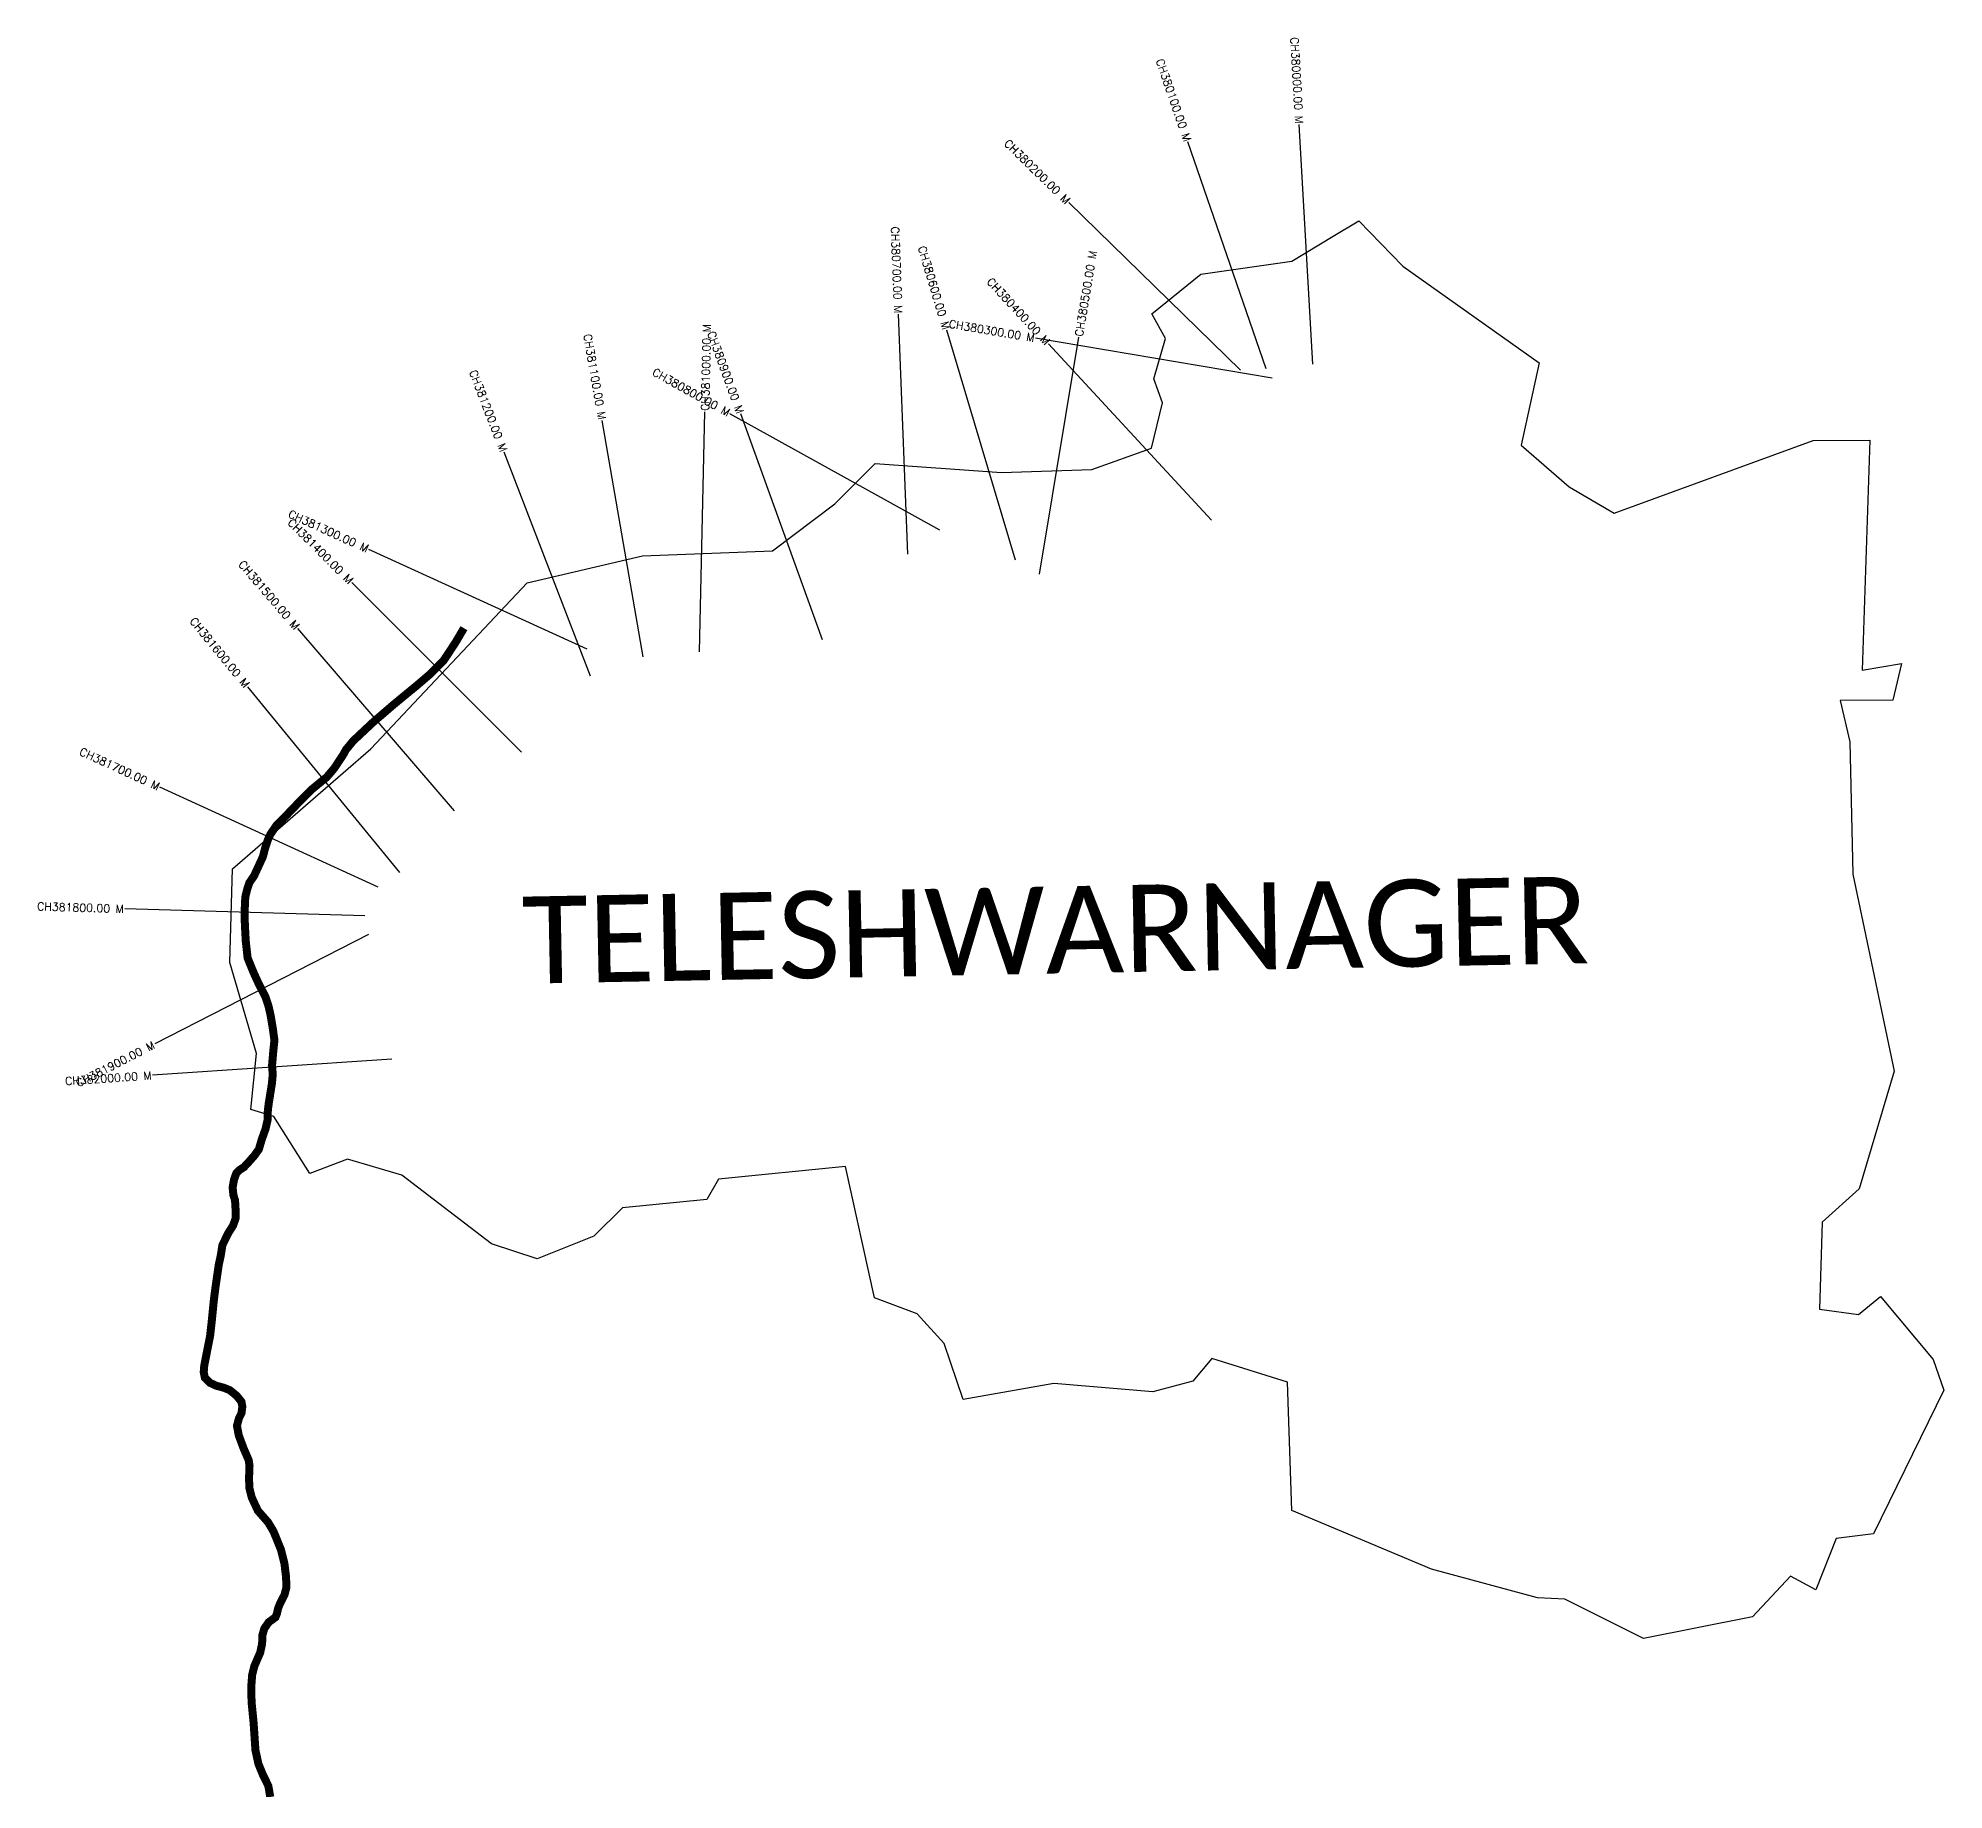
# Model space of a CAD drawing. Header units: metres. Extents: x 299782 to 302163, y 1954092 to 1958470.
# Drawn here: x 299782 to 302163, y 1956281 to 1958470 of the extents above; entities that cross this region are included whole.
import ezdxf
from ezdxf.enums import TextEntityAlignment as Align

# ---------------------------------------------------------------- set-up
doc = ezdxf.new("R2010")
doc.units = ezdxf.units.M
doc.header["$MEASUREMENT"] = 0
for name, color, linetype in [('CS', 134, 'Continuous'), ('CSMark', 6, 'Continuous'), ('UNPROTECTED', 10, 'Continuous'), ('VILLAGE NAME', 250, 'Continuous')]:
    doc.layers.add(name, color=color, linetype=linetype)
doc.styles.get("Standard").update_dxf_attribs({"font": 'simplex.shx'})

msp = doc.modelspace()

# ---------------------------------------------------------------- linework, layer by layer
at = {"color": 6, "flags": 128}
for points in [[(302110, 1957688.3), (302099, 1957642.3), (302033.5, 1957642.1), (302045.5, 1957590.3), (302049.3, 1957425.1), (302100.8, 1957178.8), (302057.1, 1957032), (302010.7, 1956990.2), (302007.4, 1956881.7), (302056.4, 1956874.8), (302083.6, 1956897.6), (302149.6, 1956818.9), (302163, 1956780.4), (302075.1, 1956600.7), (302028.2, 1956595), (302003.1, 1956530.8), (301971.3, 1956547.9), (301924, 1956497.1), (301787.8, 1956470.3), (301689.3, 1956519.3), (301655.2, 1956520.8), (301522.6, 1956556.7), (301348.3, 1956630), (301342.7, 1956790.4), (301248.4, 1956820.1), (301224.7, 1956791.6), (301174.6, 1956778.1), (301050.9, 1956788.8), (300937.6, 1956768.9), (300914, 1956838.5), (300880.1, 1956875.6), (300826.8, 1956895.8), (300790.4, 1957060), (300631.7, 1957044.1), (300617.5, 1957018.5), (300511.9, 1957008.3), (300476, 1956972.6), (300405.5, 1956944.6), (300348.4, 1956963.1), (300236.2, 1957049.1), (300168.2, 1957068.9), (300121.1, 1957050.9), (300076.1, 1957122.3), (300047.4, 1957131), (300054.8, 1957201.2), (300021.5, 1957314.8), (300024.5, 1957431.6), (300197.4, 1957581.8), (300392.9, 1957788.9), (300536.9, 1957822.8), (300699.2, 1957829), (300777.2, 1957887.9), (300827.6, 1957938.3), (300985.5, 1957927), (301098.4, 1957930.6), (301173.1, 1957957.3), (301186.6, 1958013.8), (301175.9, 1958043.9), (301190.2, 1958094.2), (301173.5, 1958125.3), (301234.4, 1958174.9), (301348.3, 1958191), (301400, 1958222.2), (301432.1, 1958241.5), (301486.8, 1958184.9), (301657.2, 1958064), (301634.8, 1957961.2), (301694.9, 1957908.8), (301750.8, 1957876), (301999.6, 1957967), (302070.6, 1957967.4), (302060.8, 1957679.8)], [(302060.8, 1957679.8), (302110, 1957688.3)]]:
    msp.add_lwpolyline(points, dxfattribs=at)
at = {"layer": 'CS'}
for p, q in [((301374.6, 1958062.1), (301357.6, 1958361.6)), ((301316.2, 1958056.3), (301218.5, 1958340)), ((301284.3, 1958054.6), (301069.6, 1958264.1)), ((300868.6, 1957825), (300856.6, 1958124.8)), ((301002.9, 1957817.2), (300917.1, 1958104.7)), ((301323.6, 1958044.8), (301027.8, 1958094.7)), ((301033.1, 1957800), (301082, 1958096)), ((301247.8, 1957867.4), (301044.2, 1958087.7)), ((300608.2, 1957702.9), (300615, 1958002.8)), ((300908.4, 1957854.7), (300646.2, 1958000.4)), ((300761.8, 1957718), (300659.6, 1958000.1)), ((300537.8, 1957696.4), (300486.7, 1957992)), ((300471.9, 1957672.4), (300364.1, 1957952.4)), ((300467.9, 1957706.2), (300194.9, 1957830.7)), ((300385.9, 1957577.5), (300173.6, 1957789.5)), ((300301.9, 1957504.4), (300106.4, 1957731.9)), ((300233.8, 1957427.3), (300043.7, 1957659.3)), ((300206.8, 1957408.8), (299934, 1957533.6)), ((300189.8, 1957373.1), (299889.9, 1957381.7)), ((300194.5, 1957349.6), (299927.4, 1957213)), ((300223.9, 1957194), (299924.6, 1957173.8))]:
    msp.add_line(p, q, dxfattribs=at)
at = {"layer": 'UNPROTECTED', "const_width": 10, "flags": 128}
msp.add_lwpolyline([(300313.8, 1957732.4), (300304, 1957715.7), (300295.3, 1957702.4), (300288.7, 1957692.4), (300270, 1957673.7), (300255.9, 1957661.6), (300226, 1957637), (300200, 1957614.6), (300175.4, 1957591.5), (300166.2, 1957580.3), (300163.6, 1957575.3), (300151.9, 1957557.5), (300142.3, 1957546.2), (300124.3, 1957531.5), (300111.1, 1957518.5), (300087.9, 1957494.3), (300080, 1957486.6), (300072.1, 1957475.1), (300068.7, 1957467.7), (300065.3, 1957457.2), (300062.6, 1957446.8), (300051.6, 1957423), (300045.8, 1957414.5), (300043, 1957406.2), (300040.6, 1957396.2), (300040, 1957383.2), (300039.7, 1957372.8), (300040.3, 1957358), (300041.2, 1957341.5), (300043.5, 1957320.4), (300051.1, 1957301.8), (300057.3, 1957288.3), (300065.7, 1957272), (300069.5, 1957260.7), (300072.1, 1957249.4), (300075, 1957232.3), (300077, 1957217.6), (300075.4, 1957201.8), (300074.1, 1957186.4), (300074.9, 1957174.6), (300073.9, 1957163.8), (300072.4, 1957154.2), (300070, 1957139.3), (300068.8, 1957130.1), (300068.6, 1957118.6), (300066, 1957107.1), (300061, 1957093), (300057.6, 1957081.3), (300052, 1957073.5), (300045.5, 1957066.1), (300038.8, 1957058.9), (300033.1, 1957055.3), (300029.3, 1957051.2), (300026.5, 1957043.3), (300024.8, 1957033.8), (300025.7, 1957024.5), (300027.8, 1957017.6), (300028.4, 1957007.5), (300028.6, 1956995.3), (300025.4, 1956986.1), (300019.6, 1956977), (300012.1, 1956961.9), (300009.8, 1956947.6), (300007.6, 1956937.9), (300003.5, 1956909.9), (300001.3, 1956892.6), (299998.7, 1956866.5), (299996.6, 1956847.8), (299992.3, 1956826.2), (299989.3, 1956810.8), (299988.7, 1956802.8), (299990.1, 1956795.8), (299996.2, 1956789.7), (300004.4, 1956785.9), (300013.5, 1956783.5), (300021.4, 1956780.3), (300029.8, 1956773.4), (300035.8, 1956766), (300036.9, 1956759.9), (300035.9, 1956751.7), (300032.7, 1956745.3), (300030.2, 1956735.9), (300032.5, 1956723.8), (300038.4, 1956707.9), (300044.9, 1956692.9), (300045.9, 1956685.8), (300045.3, 1956670.4), (300045.7, 1956658.1), (300048.7, 1956646.3), (300056.3, 1956629.9), (300069, 1956615.4), (300076, 1956603.7), (300085.2, 1956581), (300089.5, 1956563.9), (300091.6, 1956546.7), (300091.9, 1956533.4), (300089.5, 1956524.5), (300083.5, 1956512.6), (300081.6, 1956507.7), (300080.2, 1956501.3), (300078.3, 1956496.6), (300069.8, 1956490.4), (300064.3, 1956482.4), (300062.1, 1956474.6), (300061.6, 1956463.4), (300059.2, 1956452.3), (300052, 1956435.8), (300049.2, 1956424.7), (300048, 1956409), (300048.5, 1956390.2), (300051, 1956364.8), (300053.3, 1956330.6), (300057, 1956313.6), (300062.4, 1956300.3), (300069.4, 1956286), (300071.8, 1956272.1)], dxfattribs=at)

# ---------------------------------------------------------------- texts
at = {"layer": 'CSMark'}
for s, rotation, p in [('CH380000.00 M', 273.2475, (301357.6, 1958362.6)), ('CH380100.00 M', 288.995, (301218.2, 1958340.9)), ('CH380200.00 M', 315.705, (301068.9, 1958264.8)), ('CH380700.00 M', 272.293, (300856.6, 1958125.8)), ('CH380600.00 M', 286.6197, (300916.8, 1958105.7)), ('CH380400.00 M', 312.746, (301043.5, 1958088.4)), ('CH380300.00 M', 350.4204, (301026.8, 1958094.9)), ('CH381100.00 M', 279.8065, (300486.6, 1957993)), ('CH380900.00 M', 289.9124, (300659.3, 1958001)), ('CH381200.00 M', 291.0609, (300363.8, 1957953.3)), ('CH380800.00 M', 330.9302, (300645.3, 1958000.9)), ('CH381300.00 M', 335.4735, (300194, 1957831.1)), ('CH381400.00 M', 315.0499, (300172.9, 1957790.2)), ('CH381500.00 M', 310.6745, (300105.7, 1957732.7)), ('CH381600.00 M', 309.338, (300043, 1957660.1)), ('CH381700.00 M', 335.4143, (299933, 1957534)), ('CH381800.00 M', 358.3637, (299888.9, 1957381.7)), ('CH381900.00 M', 27.0961, (299926.5, 1957212.5)), ('CH382000.00 M', 3.865, (299923.6, 1957173.7))]:
    msp.add_text(s, height=10, rotation=rotation, dxfattribs=at).set_placement(p, align=Align.MIDDLE_RIGHT)
for s, rotation, p in [('CH380500.00 M', 80.6259, (301082.1, 1958097)), ('CH381000.00 M', 88.7007, (300615, 1958003.8))]:
    msp.add_text(s, height=10, rotation=rotation, dxfattribs=at).set_placement(p, align=Align.MIDDLE_LEFT)
at = {"layer": 'VILLAGE NAME', "insert": (300385.5, 1957396.9), "char_height": 108.748, "attachment_point": 1, "rotation": 1.1028}
msp.add_mtext_dynamic_manual_height_columns('{\\fCalibri|b0|i0|c0|p34;TELESHWARNAGER}', width=1571.314, gutter_width=543.7, heights=[0], dxfattribs=at)

doc.saveas('drawing.dxf')
